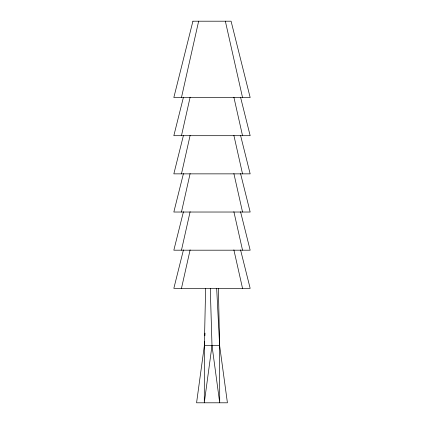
<?xml version="1.0" encoding="UTF-8"?>
<svg xmlns="http://www.w3.org/2000/svg" width="424" height="424" viewBox="0 0 424 424"><rect width="100%" height="100%" fill="white"/><g stroke="black" fill="none" stroke-linecap="round" stroke-linejoin="round"><path stroke-width="0.64" d="M205.614 288.357L204.368 345.608L204.288 402.8L212 345.608L210.288 288.357M216.675 288.357L219.632 345.608L227.423 402.8L196.577 402.8L204.368 345.608L204.569 341.659M204.877 335.734L205.015 333.105M181.467 97.531L198.644 21.2M181.467 135.696L190.127 97.213M181.467 173.861L190.127 135.378M181.467 212.027L190.127 173.543M181.467 250.192L190.127 211.709M181.467 288.357L190.127 249.874M183.454 97.213L173.835 135.696L250.165 135.696L240.546 97.213M183.454 135.378L173.835 173.861L250.165 173.861L240.546 135.378M183.454 173.543L173.835 212.027L250.165 212.027L240.546 173.543M183.454 211.709L173.835 250.192L250.165 250.192L240.546 211.709M183.454 249.874L173.835 288.357L250.165 288.357L240.546 249.874M204.368 345.608L219.632 345.608L219.712 402.8L212 345.608M225.356 21.2L242.533 97.531M233.873 97.213L242.533 135.696M233.873 135.378L242.533 173.861M233.873 173.543L242.533 212.027M233.873 211.709L242.533 250.192M233.873 249.874L242.533 288.357M218.387 288.357L219.632 345.608M192.915 21.2L173.835 97.531L250.165 97.531L231.085 21.2L192.915 21.2"/></g></svg>
